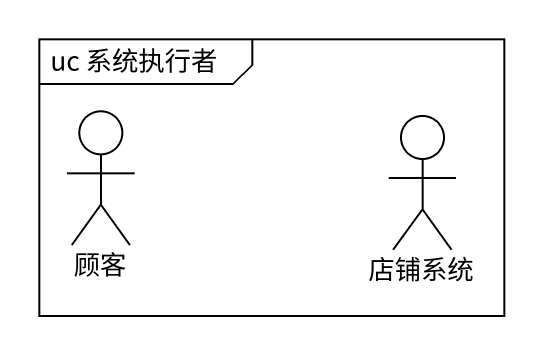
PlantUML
@startuml
mainframe uc 系统执行者
actor 顾客
actor 店铺系统
@enduml
